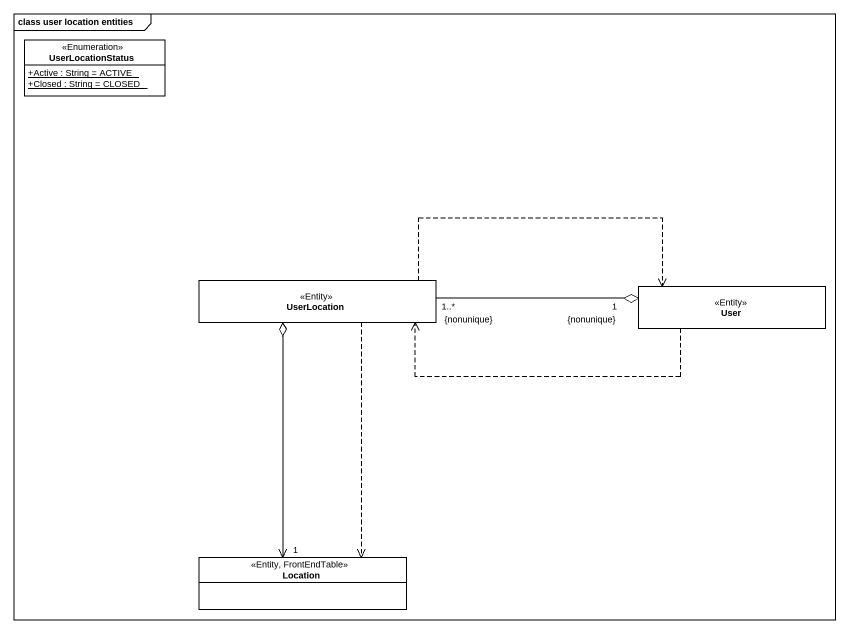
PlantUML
@startuml
mainframe class user location entities
hide circle
hide empty members
skinparam classAttributeIconSize 0
class UserLocationStatus <<Enumeration>> {
  {static} +Active : String = ACTIVE
  {static} +Closed : String = CLOSED
}
class UserLocation <<Entity>>
class User <<Entity>>
class Location <<Entity, FrontEndTable>>
UserLocation .right.> User
UserLocation o--> "1" Location
UserLocation ..> Location
User "1\n{nonunique}" o-left- "1..*\n{nonunique}" UserLocation
User .left.> UserLocation
@enduml
